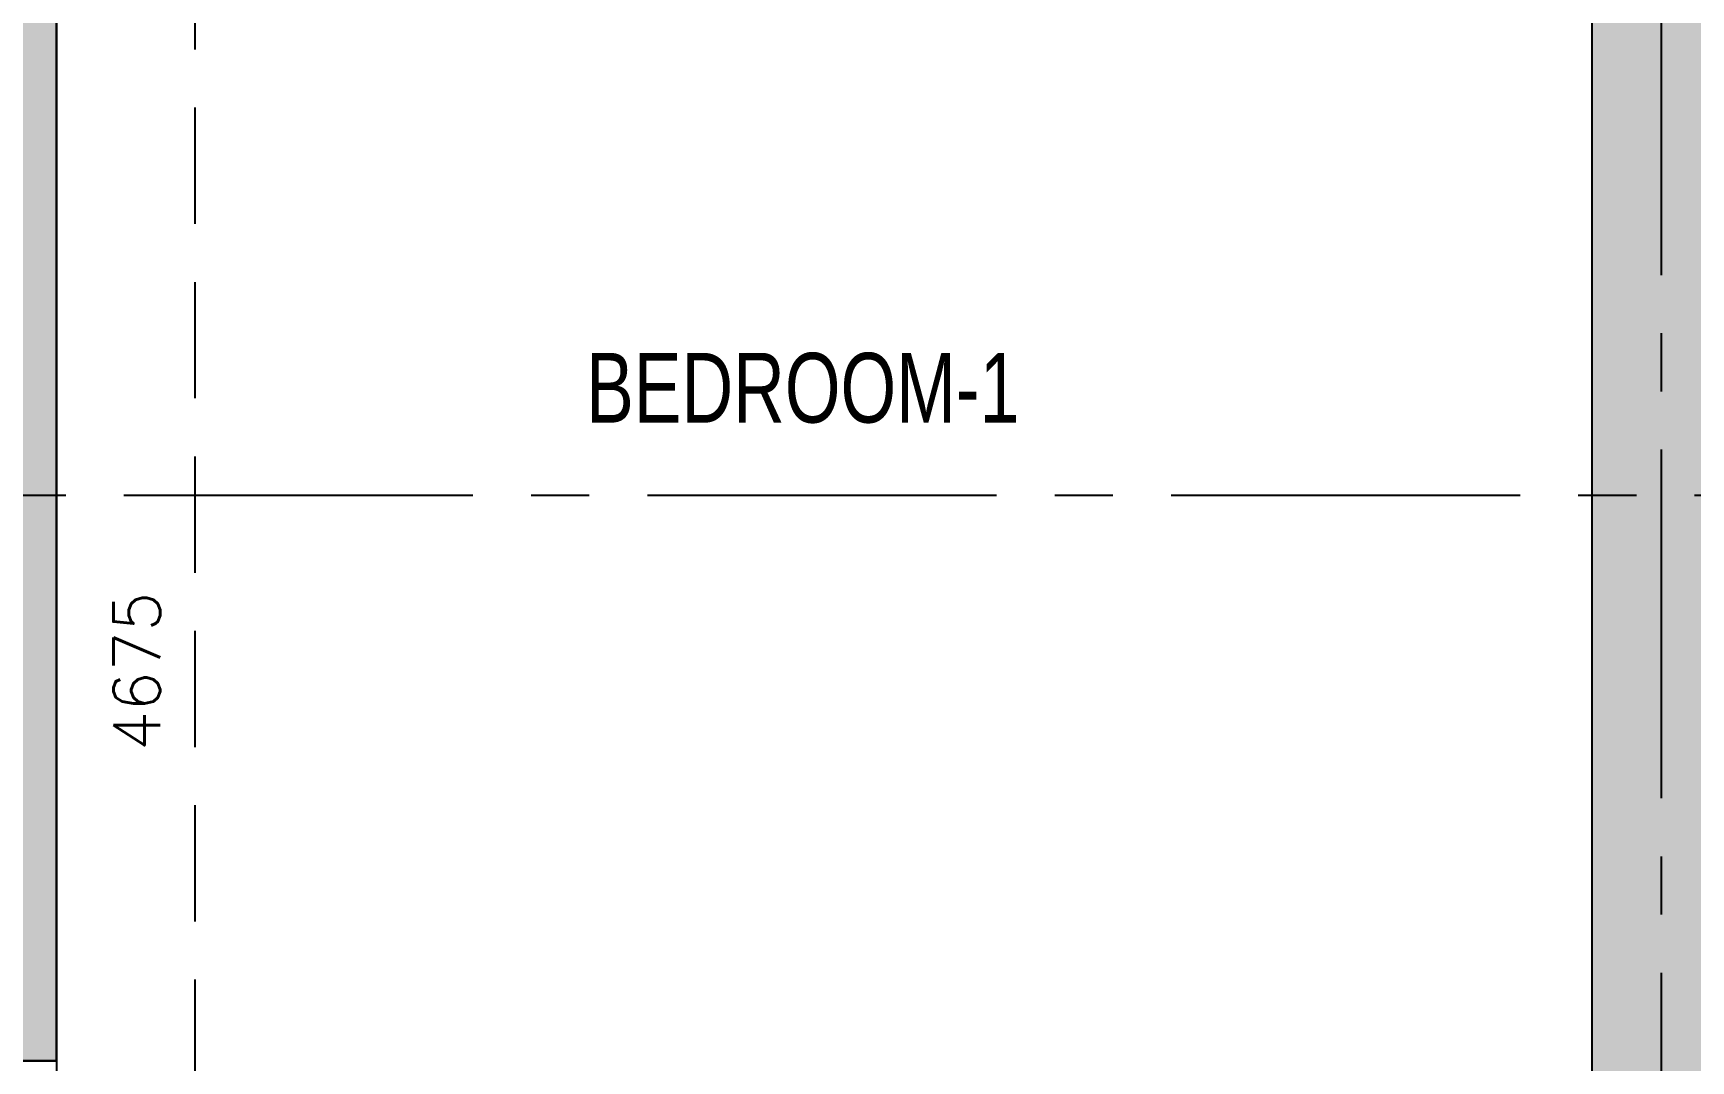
# Model space of a CAD drawing. Header units: millimetres. Extents: x 1167879 to 1231451, y -5731814 to -5645217.
# Drawn here: x 1186583 to 1190145, y -5713248 to -5711038 of the extents above; entities that cross this region are included whole.
import ezdxf

# ---------------------------------------------------------------- set-up
doc = ezdxf.new("R2010")
doc.units = ezdxf.units.MM
doc.header["$LTSCALE"] = 1000
doc.header["$MEASUREMENT"] = 0
for name, pattern in [('3BHK-A$0$AUDIT_D_120904163729-0', [0]), ('3BHK-A$0$HIDDEN', [0.375, 0.25, -0.125]), ('AUDIT_D_120904163729-0', [0]), ('T8(T9 IS SIMILAR) - DIMENSION & TEXTING$0$HIDDEN', [0.375, 0.25, -0.125]), ('T8(T9 IS SIMILAR)$0$$0$HIDDEN', [0.375, 0.25, -0.125]), ('T8_REFUGE COLUMNS$0$CENTER2', [1.125, 0.75, -0.125, 0.125, -0.125])]:
    doc.linetypes.add(name, pattern=pattern)
doc.layers.get('0').update_dxf_attribs({"linetype": 'AUDIT_D_120904163729-0'})
for name, color, linetype in [('3BHK-A$0$A-HATCH -160', 251, '3BHK-A$0$AUDIT_D_120904163729-0'), ('3BHK-A$0$CUT-OUT', 49, 'Continuous'), ('T8(T9 IS SIMILAR) - DIMENSION & TEXTING$0$A-DIMENSIONS', 2, 'T8(T9 IS SIMILAR) - DIMENSION & TEXTING$0$HIDDEN'), ('T8(T9 IS SIMILAR)$0$$6$a-beam 2', 50, 'Continuous'), ('T8(T9 IS SIMILAR)$0$S-BEAM', 20, 'T8(T9 IS SIMILAR)$0$$0$HIDDEN'), ('T8_REFUGE COLUMNS$0$A-CENTERLINE', 193, 'T8_REFUGE COLUMNS$0$CENTER2'), ('T8_REFUGE COLUMNS$0$A-RCC COLS', 3, 'Continuous'), ('T8_TYPICAL COLUMNS$0$A-RCC COLS', 3, 'Continuous')]:
    doc.layers.add(name, color=color, linetype=linetype)
for name, color, linetype, lineweight in [('3BHK-A$0$A-WALL- 160', 6, 'Continuous', 30), ('T8(T9 IS SIMILAR) - DIMENSION & TEXTING$0$a-Text', 4, 'Continuous', 0), ('T8(T9 IS SIMILAR)$0$D&W', 8, 'Continuous', 25)]:
    doc.layers.add(name, color=color, linetype=linetype, lineweight=lineweight)
doc.layers.add('T8_REFUGE COLUMNS$0$COL-HATCH', color=7, linetype='Continuous', lineweight=25, true_color=0xa3a3a3)
doc.styles.add('T8(T9 IS SIMILAR) - DIMENSION & TEXTING$0$ARIAL ARROW', font='swisscl.ttf')
doc.styles.add('T8(T9 IS SIMILAR) - DIMENSION & TEXTING$0$Romans 1', font='romans.shx', dxfattribs={"height": 100})
doc.dimstyles.new('T8(T9 IS SIMILAR) - DIMENSION & TEXTING$0$ALPINE S', dxfattribs={"dimscale": 0, "dimtxt": 100, "dimasz": 75, "dimexe": 0, "dimexo": 0, "dimgap": 75, "dimtad": 1, "dimdec": 0, "dimzin": 0, "dimdsep": 46, "dimtxsty": 'T8(T9 IS SIMILAR) - DIMENSION & TEXTING$0$Romans 1', "dimblk": 'T8(T9 IS SIMILAR) - DIMENSION & TEXTING$0$_ArchTick', "dimcen": 0.09, "dimclrd": 256, "dimclre": 256, "dimclrt": 7, "dimadec": 0, "dimazin": 0, "dimtfac": 1, "dimtdec": 0, "dimtofl": 0, "dimtmove": 1, "dimatfit": 0, "dimldrblk": 'T8(T9 IS SIMILAR) - DIMENSION & TEXTING$0$_Open90', "dimfxl": 1, "dimtolj": 1, "dimtzin": 0, "dimarcsym": 0})

# ---------------------------------------------------------------- blocks, each defined once
blk = doc.blocks.new('T8(T9 IS SIMILAR) - DIMENSION & TEXTING$0$_ArchTick')
at = {"color": 0, "linetype": 'ByBlock', "const_width": 0.15}
blk.add_lwpolyline([(-0.5, -0.5), (0.5, 0.5)], dxfattribs=at)
blk = doc.blocks.new('*D295')
at = {"layer": 'T8(T9 IS SIMILAR) - DIMENSION & TEXTING$0$A-DIMENSIONS', "linetype": 'T8(T9 IS SIMILAR) - DIMENSION & TEXTING$0$HIDDEN', "lineweight": -2, "transparency": 16777216}
for p, q in [((1187097.1, -5710073.7), (1186930.2, -5710073.7)), ((1187097.1, -5714748.5), (1186930.2, -5714748.5))]:
    blk.add_line(p, q, dxfattribs=at)
at = {"layer": 'T8(T9 IS SIMILAR) - DIMENSION & TEXTING$0$A-DIMENSIONS', "lineweight": -2, "transparency": 16777216}
blk.add_line((1186930.2, -5710073.7), (1186930.2, -5714748.5), dxfattribs=at)
at = {"layer": 'T8(T9 IS SIMILAR) - DIMENSION & TEXTING$0$A-DIMENSIONS', "linetype": 'ByBlock', "lineweight": -2, "transparency": 16777216, "xscale": 75, "yscale": 75, "zscale": 75}
for p, rotation in [((1186930.2, -5710073.7), 90), ((1186930.2, -5714748.5), 270)]:
    blk.add_blockref('T8(T9 IS SIMILAR) - DIMENSION & TEXTING$0$_ArchTick', p, dxfattribs=dict(at, rotation=rotation))
at = {"layer": 'T8(T9 IS SIMILAR) - DIMENSION & TEXTING$0$A-DIMENSIONS', "color": 7, "linetype": 'ByBlock', "transparency": 16777216, "insert": (1186805.2, -5712411.1), "char_height": 100, "attachment_point": 5, "rotation": 90, "style": 'T8(T9 IS SIMILAR) - DIMENSION & TEXTING$0$Romans 1'}
blk.add_mtext('\\A1;4675', dxfattribs=at)
blk = doc.blocks.new('T8(T9 IS SIMILAR) - DIMENSION & TEXTING$0$_Open90')
at = {"color": 0, "linetype": 'ByBlock', "lineweight": -2}
for p, q in [((-0.5, 0.5), (0, 0)), ((0, 0), (-1, 0)), ((0, 0), (-0.5, -0.5))]:
    blk.add_line(p, q, dxfattribs=at)
blk = doc.blocks.new('T8_REFUGE COLUMNS')
at = {"layer": 'T8_REFUGE COLUMNS$0$COL-HATCH', "linetype": 'ByBlock'}
h = blk.add_hatch(color=256, dxfattribs=at)
h.dxf.hatch_style = 1
h.paths.add_polyline_path([(1189932.1, -5714149.9), (1190232.1, -5714149.9), (1190232.1, -5709914.9), (1189932.1, -5709914.9)])
at = {"layer": 'T8_REFUGE COLUMNS$0$A-CENTERLINE'}
for p, q in [((1190082.1, -5720558.8), (1190082.1, -5698299.6)), ((1223527.8, -5712032.4), (1182137.1, -5712032.4))]:
    blk.add_line(p, q, dxfattribs=at)
at = {"layer": 'T8_REFUGE COLUMNS$0$A-RCC COLS', "linetype": 'ByBlock'}
blk.add_lwpolyline([(1189932.1, -5714149.9), (1190232.1, -5714149.9), (1190232.1, -5709914.9), (1189932.1, -5709914.9)], close=True, dxfattribs=at)
blk = doc.blocks.new('T8_TYPICAL COLUMNS')
at = {"layer": 'T8_TYPICAL COLUMNS$0$A-RCC COLS', "linetype": 'ByBlock'}
blk.add_blockref('T8_REFUGE COLUMNS', (0, 0), dxfattribs=at)
blk = doc.blocks.new('3BHK-A')
at = {"layer": '3BHK-A$0$A-HATCH -160', "linetype": 'ByBlock'}
h = blk.add_hatch(dxfattribs=at)
h.set_pattern_fill('ZIGZAG', color=256, scale=250)
h.set_pattern_definition([(9e-15, (1e-08, 0), (31.25, 31.25), [31.25, -31.25]), (90, (31.25, 0), (-31.25, 31.25), [31.25, -31.25])])
h.paths.add_polyline_path([(1185182.8, -5714749.5), (1186532.7, -5714749.5), (1186532.7, -5714149.5), (1186632.7, -5714149.5), (1186632.7, -5714749.5), (1188712.7, -5714749.5), (1188712.7, -5714049.5), (1189032.5, -5714049.5), (1189032.5, -5714149.5), (1188812.7, -5714149.5), (1188812.7, -5715449.5), (1189032.5, -5715449.5), (1189032.5, -5715549.5), (1188712.7, -5715549.5), (1188712.7, -5714849.5), (1186632.7, -5714849.5), (1186632.7, -5715664.5), (1186532.7, -5715664.5), (1186532.7, -5714849.5), (1185182.8, -5714849.5)])
h.paths.add_polyline_path([(1185182.8, -5713249.5), (1185782.7, -5713249.5), (1185782.7, -5713149.5), (1185182.8, -5713149.5)])
h.paths.add_polyline_path([(1186532.7, -5710699.5), (1186632.7, -5710699.5), (1186632.7, -5713249.5), (1186532.7, -5713249.5)])
h.paths.add_polyline_path([(1186532.7, -5717399.5), (1186632.7, -5717399.5), (1186632.7, -5716414.5), (1186532.7, -5716414.5)])
h.paths.add_polyline_path([(1194902.2, -5715375), (1194082.3, -5715375), (1194082.3, -5715475), (1194902.2, -5715475)])
h.paths.add_polyline_path([(1195782.2, -5715375), (1196682.2, -5715375), (1196682.2, -5715475), (1195782.2, -5715475)])
h.paths.add_polyline_path([(1194132.5, -5714149.9), (1196532.4, -5714149.9), (1196532.4, -5714049.9), (1194132.5, -5714049.9)])
h.paths.add_polyline_path([(1197432.4, -5711800.2), (1197532.4, -5711800.2), (1197532.4, -5714149.9), (1197432.4, -5714149.9)])
h.paths.add_polyline_path([(1198282.4, -5714149.9), (1198958.7, -5714149.9), (1198958.7, -5714049.9), (1198282.4, -5714049.9)])
h.paths.add_polyline_path([(1196871.9, -5720208.6), (1196082.2, -5720209.7), (1196082.3, -5720109.7), (1196082.2, -5720109.7), (1196182.2, -5720109.7), (1196871.9, -5720108.6)])
h.paths.add_polyline_path([(1193397.2, -5709939.9), (1193882.3, -5709939.6), (1193882.3, -5710040.1), (1193397.3, -5710040.1)])
h.paths.add_polyline_path([(1186632.7, -5708554.7), (1187192.3, -5708554.8), (1187192.3, -5708654.7), (1186632.7, -5708654.7)])
h.paths.add_polyline_path([(1194182.3, -5715724), (1194082.3, -5715724), (1194082.3, -5715474), (1194182.3, -5715474)])
at = {"layer": '3BHK-A$0$A-WALL- 160', "linetype": 'ByBlock'}
for q in [(1186632.7, -5710698.5, 0), (1186532.7, -5713248.5, 0)]:
    blk.add_line((1186632.7, -5713248.5, 0), q, dxfattribs=at)
at = {"layer": '3BHK-A$0$CUT-OUT', "linetype": '3BHK-A$0$HIDDEN', "ltscale": 0.5, "elevation": 0}
blk.add_lwpolyline([(1186532.7, -5714148.5), (1186632.7, -5714148.5), (1186632.7, -5713248.5), (1186532.7, -5713248.5)], close=True, dxfattribs=at)
blk = doc.blocks.new('T8(T9 IS SIMILAR) - DIMENSION & TEXTING')
at = {"layer": 'T8(T9 IS SIMILAR) - DIMENSION & TEXTING$0$a-Text', "style": 'T8(T9 IS SIMILAR) - DIMENSION & TEXTING$0$ARIAL ARROW'}
blk.add_text('BEDROOM-1', height=150, dxfattribs=at).set_placement((1187770.9, -5711876, 0.5))
at = {"layer": 'T8(T9 IS SIMILAR) - DIMENSION & TEXTING$0$A-DIMENSIONS', "linetype": 'ByBlock'}
dim = blk.add_linear_dim(base=(1186930.2, -5714748.5, 0.5), p1=(1187097.1, -5710073.7, 1), p2=(1187097.1, -5714748.5, 1), angle=90, dimstyle='T8(T9 IS SIMILAR) - DIMENSION & TEXTING$0$ALPINE S', override={"dimscale": 1, "dimfxl": 5, "dimarcsym": 1}, dxfattribs=at)
dim.commit()
dim.dimension.update_dxf_attribs({"geometry": '*D295', "text_midpoint": (1186805.2, -5712411.1, 0.5)})
blk = doc.blocks.new('T8(T9 IS SIMILAR)')
at = {"layer": 'T8(T9 IS SIMILAR)$0$D&W', "linetype": 'ByBlock'}
for name in ['T8_TYPICAL COLUMNS', '3BHK-A']:
    blk.add_blockref(name, (0, 0), dxfattribs=at)
at = {"layer": 'T8(T9 IS SIMILAR)$0$$6$a-beam 2', "linetype": 'ByBlock'}
blk.add_blockref('T8(T9 IS SIMILAR) - DIMENSION & TEXTING', (0, 0), dxfattribs=at)
at = {"layer": 'T8(T9 IS SIMILAR)$0$S-BEAM'}
blk.add_line((1186632.1, -5710113.7, -0.2), (1186632.8, -5714648.8, -0.2), dxfattribs=at)

msp = doc.modelspace()

# ---------------------------------------------------------------- block references
at = {"linetype": 'ByBlock'}
msp.add_blockref('T8(T9 IS SIMILAR) - DIMENSION & TEXTING', (0, 0), dxfattribs=at)

# ---------------------------------------------------------------- next in the draw order: block references
msp.add_blockref('T8(T9 IS SIMILAR)', (0, 0), dxfattribs=at)

doc.saveas('drawing.dxf')
